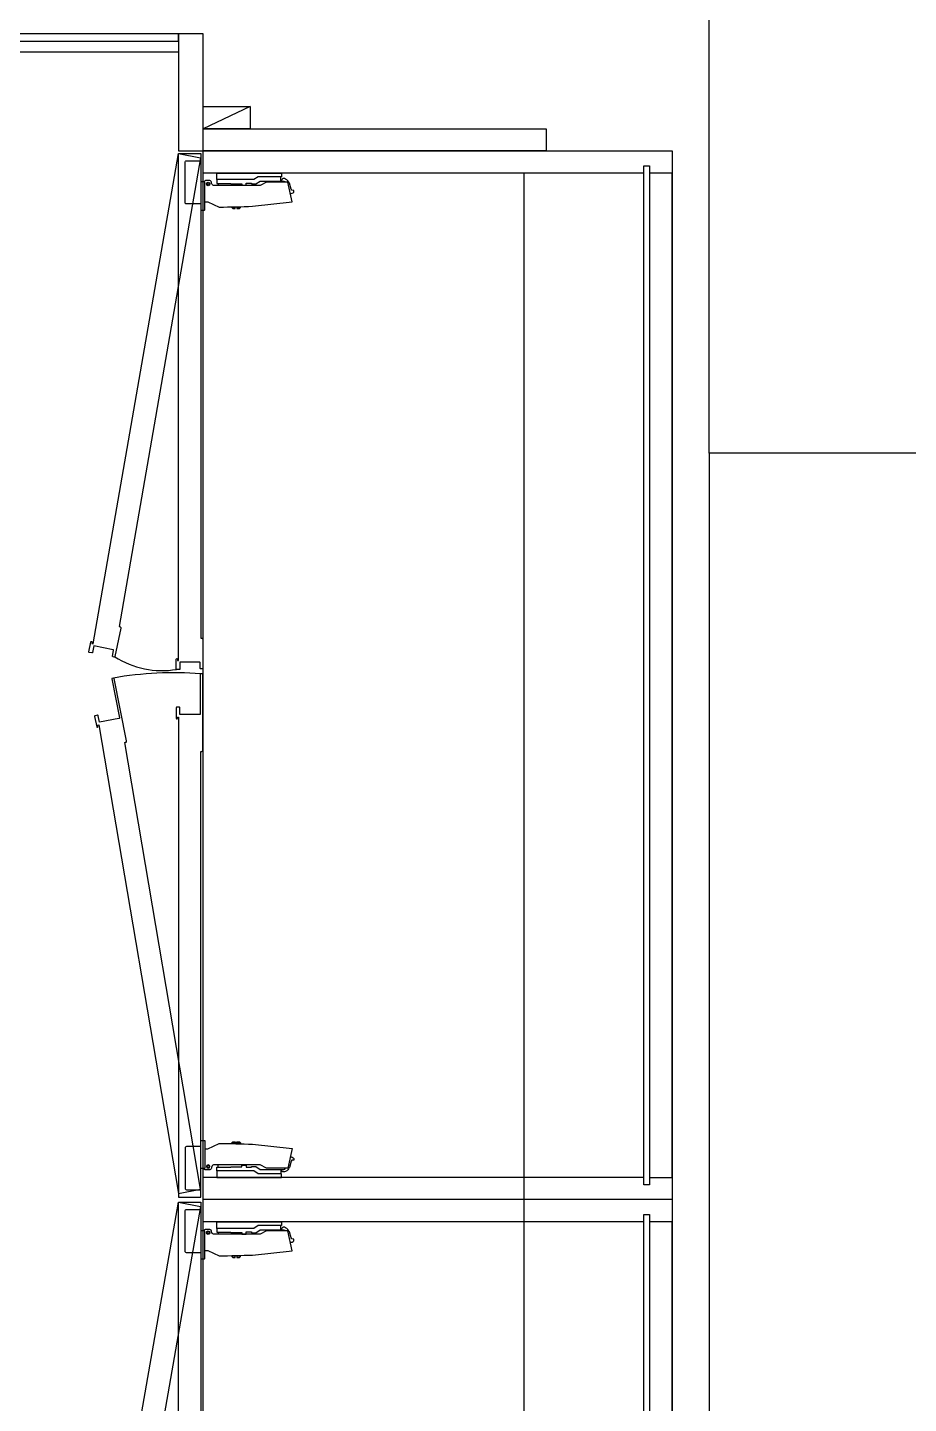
# Model space of a CAD drawing. Header units: millimetres. Extents: x -33000 to 294000, y 0 to 42408.
# Drawn here: x 274949 to 275663, y 14774 to 15890 of the extents above; entities that cross this region are included whole.
import ezdxf

# ---------------------------------------------------------------- set-up
doc = ezdxf.new("R2010")
doc.units = ezdxf.units.MM
doc.header["$LTSCALE"] = 50
doc.layers.add('arch', color=8, linetype='Continuous')

# ---------------------------------------------------------------- blocks, each defined once
blk = doc.blocks.new('sensys hinge')
at = {"linetype": 'Continuous', "ltscale": 50}
for p, q in [((16.5, 64.9), (13, 64.9)), ((37.8, 32), (37.8, 29.1)), ((37.8, 27.8), (37.8, 25)), ((18.4, 14), (20.1, 14))]:
    blk.add_line(p, q, dxfattribs=at)
for points in [[(26.7, 72.5, 0.207364), (25.4, 75.4), (24.1, 75.4), (24.1, 74.7, -0.333222), (23.1, 73.2), (18.1, 71.8, 0.039495), (18, 71.7, 0.153488), (14.8, 68.7, 0.145766), (14.4, 66.7, 0.085352), (14.5, 66.4, 0.279812), (16.5, 65.2)], [(15.3, 13), (18.4, 13), (18.4, 24.2), (18.7, 24.4), (18.7, 33.2), (19.9, 33.2), (19.9, 36.7), (18.2, 36.7), (18.2, 41.1), (18.8, 41.1), (18.8, 44.5), (16.5, 48.1), (16.5, 67.3, -0.297909), (17.4, 68.5)], [(33.2, 3.3), (33.2, 5.7), (37.5, 14.9, 0.008898), (36.9, 41.9), (33.4, 74), (17.4, 70.4), (17.4, 53.1), (20.1, 48.1), (20.1, 10.2, -0.333333), (18.1, 8.7, 0.333333), (16.1, 7.2), (16.1, 3.8, 0.414214), (17.2, 2.7)], [(35, 0), (35, -11.6, -0.414214), (33.8, -12.8), (1.2, -12.8, -0.414214), (0, -11.6), (0, 0), (35, 0)]]:
    blk.add_lwpolyline(points, format="xyb", dxfattribs=at)
for points in [[(13, 46.5), (15.3, 42.9), (15.3, 13), (10, 13), (10, 65.4), (13, 65.4), (13, 46.5)], [(37.3, 29.1), (38.8, 29.1), (38.8, 31.2), (38, 32), (37.2, 32)], [(37.4, 25), (38, 25), (38.8, 25.8), (38.8, 27.8), (37.3, 27.8)]]:
    blk.add_lwpolyline(points, dxfattribs=at)
blk.add_lwpolyline([(17.2, 0), (40, 0), (40, 2.7, 0.414214), (39.4, 3.3), (17.8, 3.3, 0.414214), (17.2, 2.7)], format="xyb", close=True, dxfattribs=at)
for radius in [1.4, 0.9]:
    blk.add_circle((18.8, 5.9), radius, dxfattribs=at)
blk.add_arc((14.8, 68.7), 6.63e-14, 211.5419, 270, dxfattribs=at)

msp = doc.modelspace()

# ---------------------------------------------------------------- linework, layer by layer
at = {"layer": 'arch', "ltscale": 25}
for p, q in [((275501.2, 15544.6), (275501.2, 15914.6)), ((275091.2, 15789.6), (275471.2, 15789.6)), ((275471.2, 15789.6), (275471.2, 15771.6)), ((275448.2, 15771.6), (275091.2, 15771.6)), ((275351.2, 14107.6), (275351.2, 15771.6)), ((275471.2, 15771.6), (275452.7, 15771.6)), ((275471.2, 14957.6), (275471.2, 15771.6)), ((275501.2, 15544.6), (275501.2, 13894.6)), ((275701.2, 15544.6), (275501.2, 15544.6)), ((275448.2, 14957.6), (275091.2, 14957.6)), ((275452.7, 14957.6), (275471.2, 14957.6)), ((275471.2, 14957.6), (275471.2, 14921.6)), ((275471.2, 14957.6), (275471.2, 14921.6)), ((275471.2, 14939.6), (275091.2, 14939.6)), ((275448.2, 14921.6), (275091.2, 14921.6)), ((275471.2, 14921.6), (275452.7, 14921.6)), ((275471.2, 14107.6), (275471.2, 14921.6))]:
    msp.add_line(p, q, dxfattribs=at)
at = {"layer": 'arch', "ltscale": 25, "elevation": 0}
for points in [[(274941.2, 15884.6), (274941.2, 15878.6), (275071.2, 15878.6), (275071.2, 15884.6)], [(275071.2, 15878.6), (275071.2, 15869.6), (274926.2, 15869.6), (274926.2, 15878.6)], [(275091.2, 15807.6), (275369.2, 15807.6), (275369.2, 15789.6), (275091.2, 15789.6)], [(275091.2, 15789.6), (275471.2, 15789.6), (275471.2, 14939.6), (275091.2, 14939.6)]]:
    msp.add_lwpolyline(points, close=True, dxfattribs=at)
at = {"layer": 'arch', "ltscale": 25}
msp.add_lwpolyline([(275091.2, 15789.6), (275091.2, 15884.6), (275071.2, 15884.6), (275071.2, 15789.6), (275091.2, 15789.6)], dxfattribs=at)
at = {"layer": 'arch', "ltscale": 25, "elevation": 0}
for points in [[(275129.2, 15825.6), (275129.2, 15807.6), (275091.2, 15807.6), (275091.2, 15825.6), (275129.2, 15825.6), (275091.2, 15807.6)], [(275452.7, 15777.6), (275452.7, 14951.6), (275448.2, 14951.6), (275448.2, 15777.6), (275452.7, 15777.6)], [(275471.2, 14939.6), (275471.2, 14089.6), (275091.2, 14089.6), (275091.2, 14939.6)], [(275452.7, 14927.6), (275452.7, 14101.6), (275448.2, 14101.6), (275448.2, 14927.6), (275452.7, 14927.6)]]:
    msp.add_lwpolyline(points, dxfattribs=at)
for points in [[(275001.4, 15383.1, -0.414214), (275000.8, 15382.7), (274998.8, 15383.1, -0.414214), (274998.4, 15383.7), (275000, 15391.5, -1), (275001, 15391.3), (275000.8, 15390.3), (275001.8, 15390.1), (275071.2, 15787.6), (275088.8, 15784), (275023.1, 15404.1), (275023.5, 15404, -0.414214), (275024.3, 15402.9), (275019.6, 15379.8, -0.414214), (275019, 15379.4), (275018, 15379.6, -0.414214), (275017.6, 15380.2), (275018.5, 15384.6, 0.414214), (275018.1, 15385.2), (275002.5, 15388.5), (275001.4, 15383.1, -0.000016), (275001.4, 15383.1)], [(275072.2, 15369.7, -0.414214), (275071.7, 15369.2), (275069.7, 15369.2, -0.414214), (275069.2, 15369.7), (275069.2, 15377.7, -1), (275070.2, 15377.7), (275070.2, 15376.7), (275071.2, 15376.7), (275071.2, 15787.6), (275089.2, 15787.6), (275089.2, 15394.7), (275089.7, 15394.7, -0.414214), (275090.7, 15393.7), (275090.7, 15370.2, -0.414214), (275090.2, 15369.7), (275089.2, 15369.7, -0.414214), (275088.7, 15370.2), (275088.7, 15374.7, 0.414214), (275088.2, 15375.2), (275072.2, 15375.2), (275072.2, 15369.7, -0.000016), (275072.2, 15369.7)], [(275001.4, 14535, -0.414214), (275000.8, 14534.6), (274998.8, 14535, -0.414214), (274998.4, 14535.6), (275000, 14543.4, -1), (275001, 14543.2), (275000.8, 14542.2), (275001.8, 14542), (275071.2, 14937.6), (275088.8, 14934), (275023.1, 14556), (275023.5, 14555.9, -0.414214), (275024.3, 14554.7), (275019.6, 14531.7, -0.414214), (275019, 14531.3), (275018, 14531.5, -0.414214), (275017.6, 14532.1), (275018.5, 14536.5, 0.414214), (275018.1, 14537.1), (275002.5, 14540.4), (275001.4, 14535, -0.000016), (275001.4, 14535)], [(275072.2, 14521.6, -0.414214), (275071.7, 14521.1), (275069.7, 14521.1, -0.414214), (275069.2, 14521.6), (275069.2, 14529.6, -1), (275070.2, 14529.6), (275070.2, 14528.6), (275071.2, 14528.6), (275071.2, 14937.6), (275089.2, 14937.6), (275089.2, 14546.6), (275089.7, 14546.6, -0.414214), (275090.7, 14545.6), (275090.7, 14522.1, -0.414214), (275090.2, 14521.6), (275089.2, 14521.6, -0.414214), (275088.7, 14522.1), (275088.7, 14526.6, 0.414214), (275088.2, 14527.1), (275072.2, 14527.1), (275072.2, 14521.6, -0.000016), (275072.2, 14521.6)]]:
    msp.add_lwpolyline(points, format="xyb", dxfattribs=at)
for points in [[(275027.7, 15310.2), (275028.2, 15310.3, 0.414214), (275029, 15311.4), (275018.9, 15361.9, 0.414214), (275018.3, 15362.3), (275017.4, 15362.1, 0.414214), (275017, 15361.6), (275023.2, 15330.2, -0.414214), (275022.8, 15329.6), (275007.1, 15326.5), (275006.1, 15331.8, 0.414214), (275005.5, 15332.2), (275003.5, 15331.8, 0.414214), (275003.1, 15331.3), (275004.8, 15322.9, 1), (275005.8, 15323.1), (275005.6, 15324.1), (275006.6, 15324.3), (275071.2, 14944.6), (275088.9, 14948.1)], [(275089.2, 15302.7), (275089.7, 15302.7, 0.414214), (275090.7, 15303.7), (275090.7, 15365.2, 0.414214), (275090.2, 15365.7), (275089.2, 15365.7, 0.414214), (275088.7, 15365.2), (275088.7, 15333.2, -0.414214), (275088.2, 15332.7), (275072.2, 15332.7), (275072.2, 15338.2, 0.414214), (275071.7, 15338.7), (275069.7, 15338.7, 0.414214), (275069.2, 15338.2), (275069.2, 15329.7, 1), (275070.2, 15329.7), (275070.2, 15330.7), (275071.2, 15330.7), (275071.2, 14941.6), (275089.2, 14941.6)]]:
    msp.add_lwpolyline(points, format="xyb", close=True, dxfattribs=at)
at = {"layer": 'arch', "ltscale": 25}
for centre, radius, start, end in [((275057.6, 15439.3), 70.9, 237.4166, 279.5543), ((275066.5, 15093.7), 272.9, 85.2377, 100.1753)]:
    msp.add_arc(centre, radius, start, end, dxfattribs=at)

# ---------------------------------------------------------------- block references
for p, rotation in [((275089.2, 15781.6), 269.9999999999999), ((275089.2, 15781.6), 270), ((275089.2, 14931.6), 269.9999999999999)]:
    msp.add_blockref('sensys hinge', p, dxfattribs=dict(at, rotation=rotation))
at = {"layer": 'arch', "ltscale": 25, "xscale": -1, "rotation": 270.0000000000001}
msp.add_blockref('sensys hinge', (275089.2, 14947.6), dxfattribs=at)

doc.saveas('drawing.dxf')
